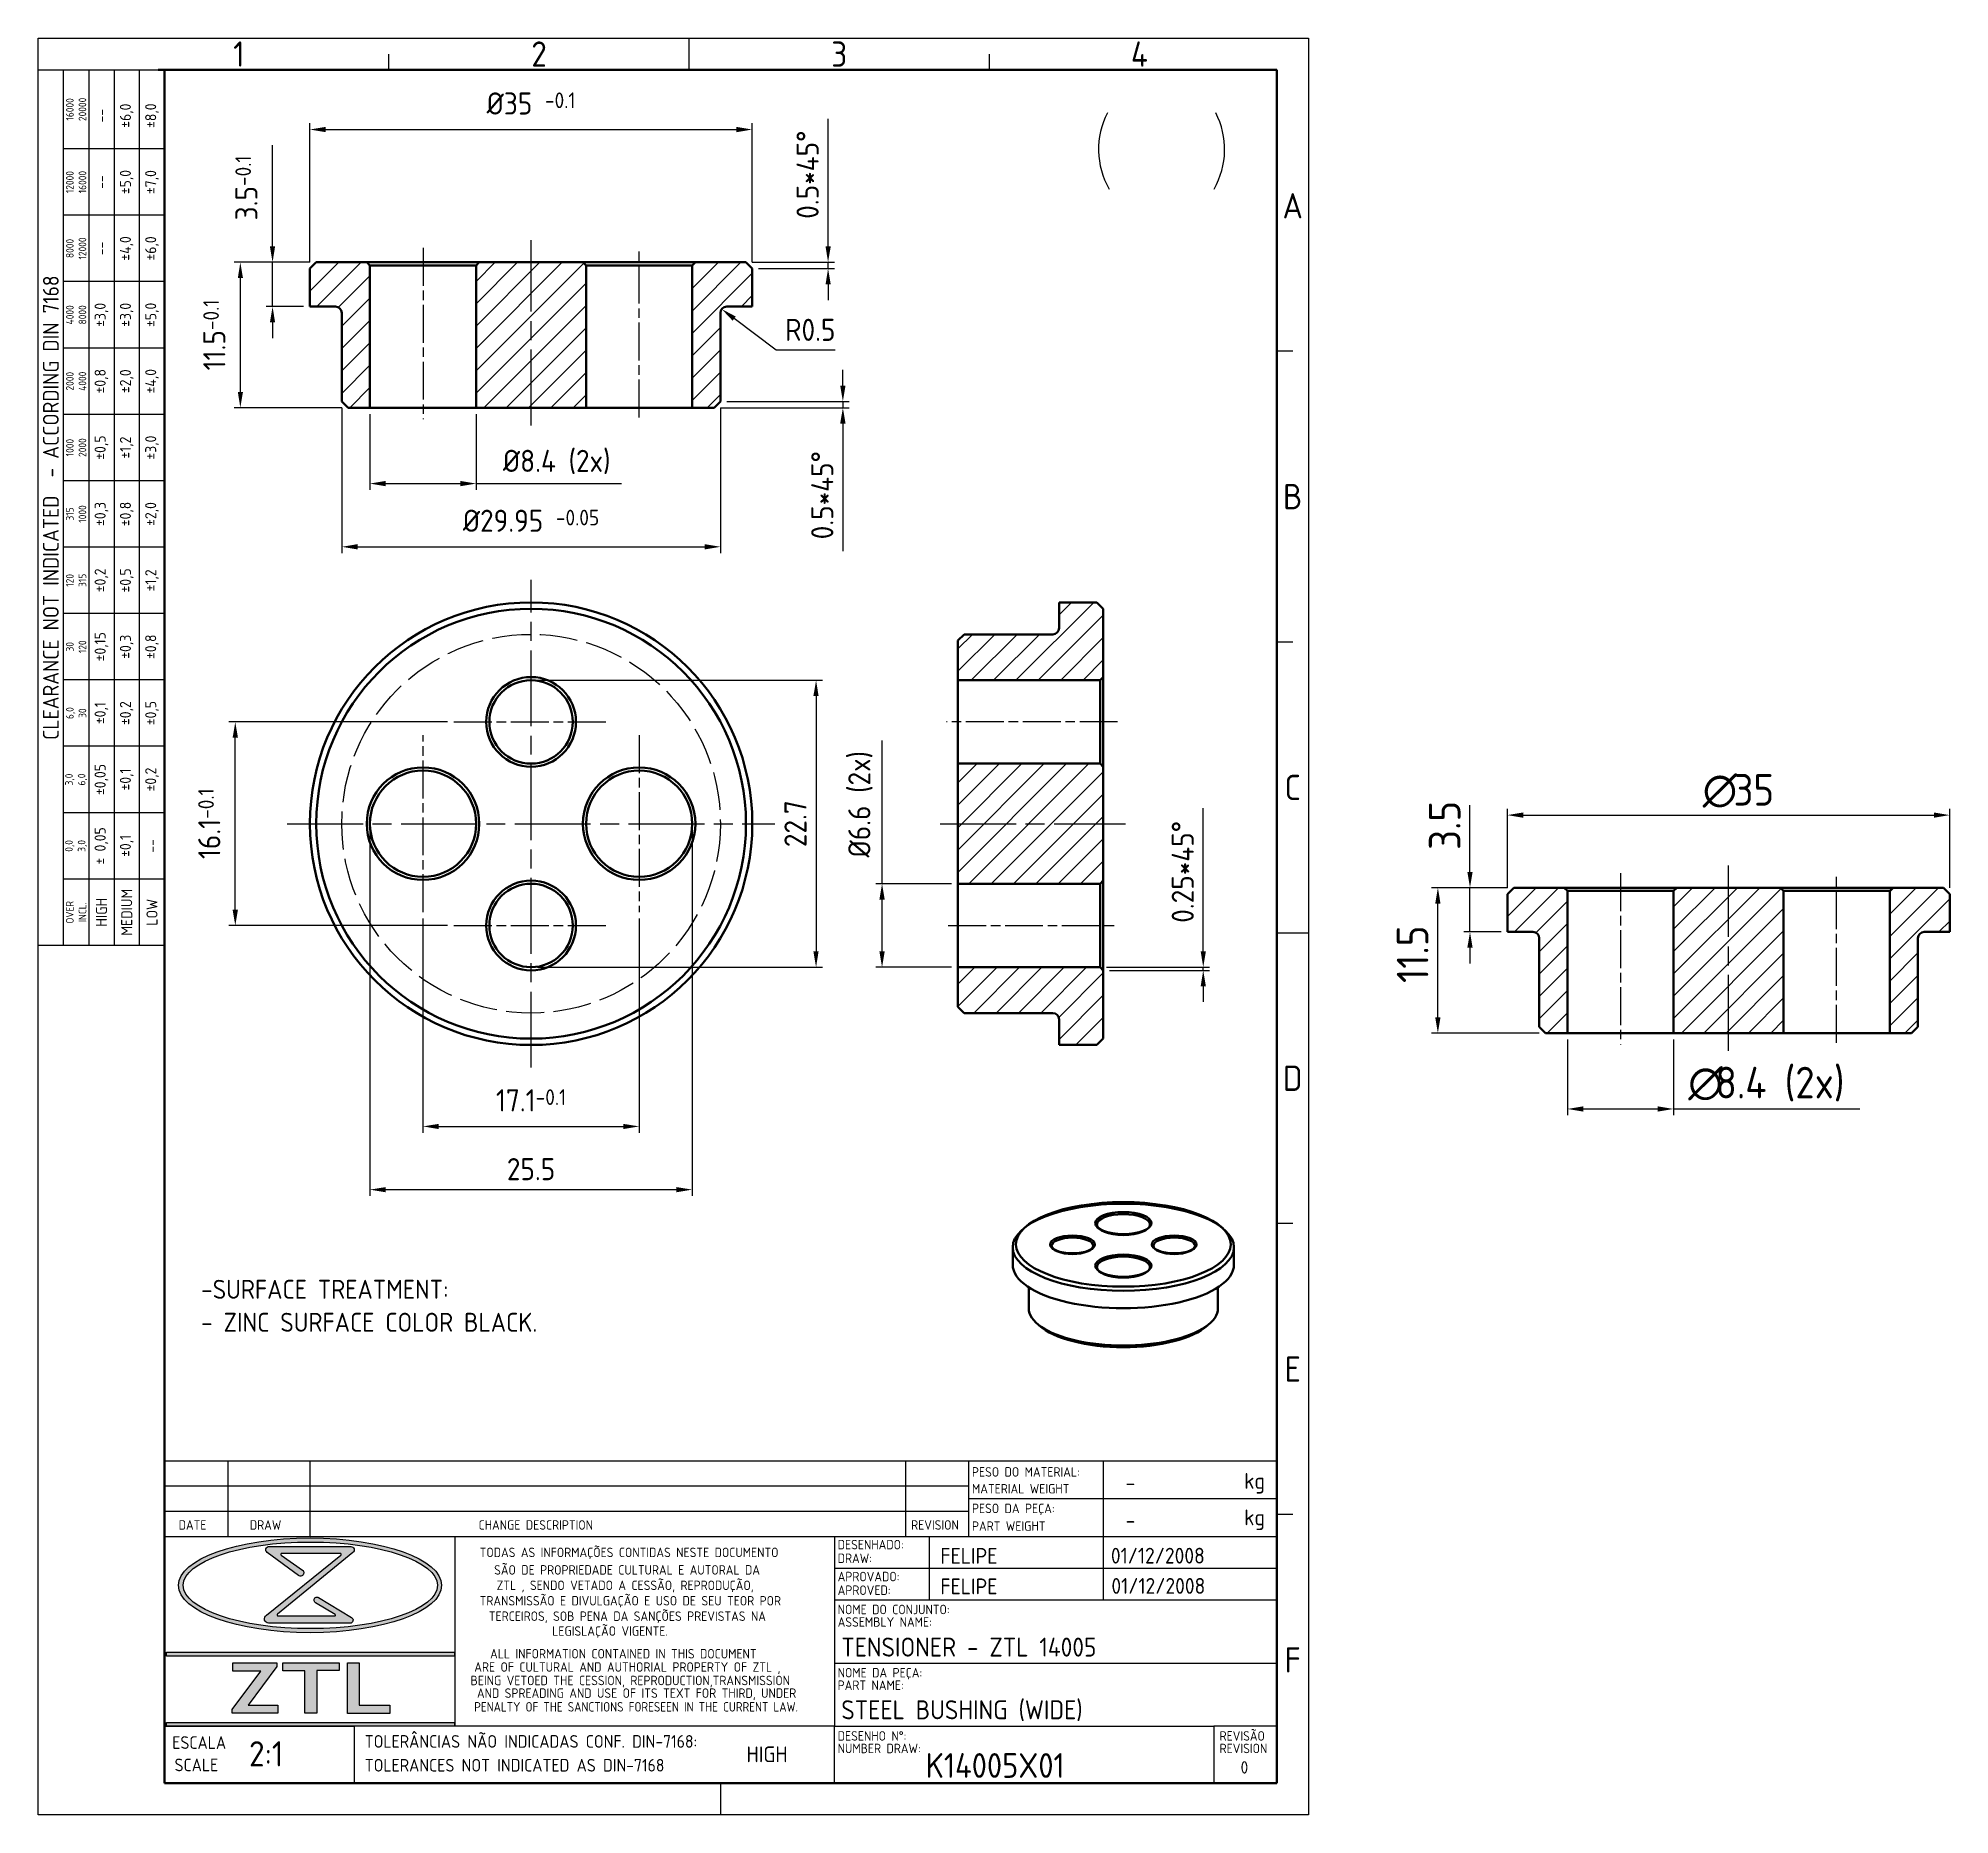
# Model space of a CAD drawing. Extents: x 0 to 151, y 0 to 141.
import ezdxf
from ezdxf.enums import TextEntityAlignment as Align

# ---------------------------------------------------------------- set-up
doc = ezdxf.new("R2010")
doc.units = 0
doc.header["$LTSCALE"] = 0.5
for name, pattern in [('AM_ISO02W050', [7.5, 6, -1.5]), ('AM_ISO08W050', [18, 12, -1.5, 3, -1.5]), ('AM_ISO08W050x2', [9, 6, -0.75, 1.5, -0.75])]:
    doc.linetypes.add(name, pattern=pattern)
doc.layers.get('Defpoints').update_dxf_attribs({"linetype": 'CONTINUOUS'})
for name, color, linetype, lineweight in [('AM_0', 7, 'CONTINUOUS', 50), ('AM_3', 6, 'AM_ISO02W050', 25), ('AM_5', 3, 'CONTINUOUS', 25), ('AM_6', 2, 'CONTINUOUS', 35), ('AM_7', 4, 'AM_ISO08W050', 25), ('AM_8', 1, 'CONTINUOUS', 25), ('AM_BOR', 7, 'CONTINUOUS', 50)]:
    doc.layers.add(name, color=color, linetype=linetype, lineweight=lineweight)
doc.styles.add('ACISOTS', font='isocp.shx', dxfattribs={"height": 1})
doc.styles.get("Standard").update_dxf_attribs({"font": 'ISOCP.SHX'})
doc.dimstyles.new('AM_ISO', dxfattribs={"dimtxt": 3.5, "dimasz": 2.5, "dimexe": 1, "dimexo": 1, "dimgap": 1.5, "dimtad": 1, "dimdsep": 46, "dimtxsty": 'Standard', "dimcen": 0, "dimclrd": 256, "dimclre": 256, "dimclrt": 2, "dimadec": 0, "dimazin": 2, "dimtp": 0.1, "dimtm": 0.1, "dimtfac": 0.71, "dimtdec": 3, "dimtmove": 0, "dimatfit": 3, "dimfxl": 1, "dimlwd": -1, "dimlwe": -1, "dimarcsym": 0})
doc.dimstyles.new('AM_ISO$4', dxfattribs={"dimtxt": 3.5, "dimasz": 2.5, "dimexe": 1, "dimexo": 1, "dimgap": 1.5, "dimtad": 1, "dimtoh": 1, "dimdsep": 46, "dimtxsty": 'Standard', "dimcen": 0, "dimclrd": 256, "dimclre": 256, "dimclrt": 2, "dimadec": 0, "dimazin": 2, "dimtp": 0.1, "dimtm": 0.1, "dimtfac": 0.71, "dimtofl": 0, "dimtmove": 0, "dimatfit": 3, "dimfxl": 1, "dimlwd": -1, "dimlwe": -1, "dimarcsym": 0})
pattern_1 = [(45, (-123.7525, 0), (-0.8838835, 0.8838835), [])]
pattern_2 = [(45, (0, 0), (-0.883883, 0.883883), [])]

# ---------------------------------------------------------------- blocks, each defined once
blk = doc.blocks.new('*D18')
at = {"layer": 'AM_5'}
for p, q in [((26.24, 110.78), (26.24, 104.78)), ((34.64, 110.78), (34.64, 104.78)), ((27.49, 105.28), (33.39, 105.28)), ((34.64, 105.28), (46.14, 105.28))]:
    blk.add_line(p, q, dxfattribs=at)
for points in [[(27.49, 105.49), (27.49, 105.07), (26.24, 105.28)], [(33.39, 105.49), (33.39, 105.07), (34.64, 105.28)]]:
    blk.add_solid(points, dxfattribs=at)
at = {"layer": 'Defpoints', "color": 0}
for p in [(26.24, 111.28), (34.64, 111.28), (34.64, 105.28)]:
    blk.add_point(p, dxfattribs=at)
at = {"layer": 'AM_5', "color": 2, "insert": (41.02, 106.99), "char_height": 1.75, "attachment_point": 5}
blk.add_mtext('%%c8.4 (2x)', dxfattribs=at)
blk = doc.blocks.new('*D19')
at = {"layer": 'AM_5'}
for p, q in [((66.76, 73.63), (66.76, 84.96)), ((72.26, 73.63), (66.26, 73.63)), ((66.76, 68.28), (66.76, 72.38)), ((72.26, 67.03), (66.26, 67.03))]:
    blk.add_line(p, q, dxfattribs=at)
for points in [[(66.55, 72.38), (66.97, 72.38), (66.76, 73.63)], [(66.55, 68.28), (66.97, 68.28), (66.76, 67.03)]]:
    blk.add_solid(points, dxfattribs=at)
at = {"layer": 'Defpoints', "color": 0}
for p in [(66.76, 73.63), (72.76, 73.63), (72.76, 67.03)]:
    blk.add_point(p, dxfattribs=at)
at = {"layer": 'AM_5', "color": 2, "insert": (65.05, 79.92), "char_height": 1.75, "attachment_point": 5, "rotation": 90}
blk.add_mtext('%%c6.6 (2x)', dxfattribs=at)
blk = doc.blocks.new('*D20')
at = {"layer": 'AM_5'}
for p, q in [((24.02, 111.28), (24.02, 99.78)), ((53.97, 111.28), (53.97, 99.78)), ((25.27, 100.28), (52.72, 100.28))]:
    blk.add_line(p, q, dxfattribs=at)
for points in [[(25.27, 100.49), (25.27, 100.07), (24.02, 100.28)], [(52.72, 100.49), (52.72, 100.07), (53.97, 100.28)]]:
    blk.add_solid(points, dxfattribs=at)
at = {"layer": 'Defpoints', "color": 0}
for p in [(24.02, 111.78), (53.97, 111.78), (53.97, 100.28)]:
    blk.add_point(p, dxfattribs=at)
at = {"layer": 'AM_5', "color": 2, "insert": (38.99, 102.34), "char_height": 1.75, "attachment_point": 5}
blk.add_mtext('%%c29.95 {}{\\A0;{\\H1.5x;}{\\A2;\\H0.71x;\\C3;-0.05}}', dxfattribs=at)
blk = doc.blocks.new('*D21')
at = {"layer": 'AM_5'}
for p, q in [((21.49, 122.78), (21.49, 133.78)), ((22.74, 133.28), (55.24, 133.28)), ((56.49, 122.78), (56.49, 133.78))]:
    blk.add_line(p, q, dxfattribs=at)
for points in [[(22.74, 133.49), (22.74, 133.07), (21.49, 133.28)], [(55.24, 133.49), (55.24, 133.07), (56.49, 133.28)]]:
    blk.add_solid(points, dxfattribs=at)
at = {"layer": 'Defpoints', "color": 0}
for p in [(56.49, 133.28), (21.49, 122.28), (56.49, 122.28)]:
    blk.add_point(p, dxfattribs=at)
at = {"layer": 'AM_5', "color": 2, "insert": (38.99, 135.34), "char_height": 1.75, "attachment_point": 5}
blk.add_mtext('%%c35 {}{\\A0;{\\H1.5x;}{\\A2;\\H0.71x;\\C3;-0.1}}', dxfattribs=at)
blk = doc.blocks.new('*D22')
at = {"layer": 'AM_5'}
for p, q in [((30.44, 70.88), (30.44, 53.94)), ((47.54, 70.88), (47.54, 53.94)), ((31.69, 54.44), (46.29, 54.44))]:
    blk.add_line(p, q, dxfattribs=at)
for points in [[(31.69, 54.64), (31.69, 54.23), (30.44, 54.44)], [(46.29, 54.64), (46.29, 54.23), (47.54, 54.44)]]:
    blk.add_solid(points, dxfattribs=at)
at = {"layer": 'Defpoints', "color": 0}
for p in [(30.44, 71.38), (47.54, 71.38), (47.54, 54.44)]:
    blk.add_point(p, dxfattribs=at)
at = {"layer": 'AM_5', "color": 2, "insert": (38.99, 56.5), "char_height": 1.75, "attachment_point": 5}
blk.add_mtext('17.1{}{\\A0;{\\H1.5x;}{\\A2;\\H0.71x;\\C3;-0.1}}', dxfattribs=at)
blk = doc.blocks.new('*D23')
at = {"layer": 'AM_5'}
for p, q in [((32.39, 86.43), (15.09, 86.43)), ((15.59, 71.58), (15.59, 85.18)), ((32.39, 70.33), (15.09, 70.33))]:
    blk.add_line(p, q, dxfattribs=at)
for points in [[(15.38, 85.18), (15.8, 85.18), (15.59, 86.43)], [(15.38, 71.58), (15.8, 71.58), (15.59, 70.33)]]:
    blk.add_solid(points, dxfattribs=at)
at = {"layer": 'Defpoints', "color": 0}
for p in [(15.59, 86.43), (32.89, 86.43), (32.89, 70.33)]:
    blk.add_point(p, dxfattribs=at)
at = {"layer": 'AM_5', "color": 2, "insert": (13.53, 78.38), "char_height": 1.75, "attachment_point": 5, "rotation": 90}
blk.add_mtext('16.1{}{\\A0;{\\H1.5x;}{\\A2;\\H0.71x;\\C3;-0.1}}', dxfattribs=at)
blk = doc.blocks.new('*D24')
at = {"layer": 'AM_5'}
for p, q in [((21.49, 122.78), (15.49, 122.78)), ((15.99, 112.53), (15.99, 121.53)), ((24.02, 111.28), (15.49, 111.28))]:
    blk.add_line(p, q, dxfattribs=at)
for points in [[(15.79, 121.53), (16.2, 121.53), (15.99, 122.78)], [(15.79, 112.53), (16.2, 112.53), (15.99, 111.28)]]:
    blk.add_solid(points, dxfattribs=at)
at = {"layer": 'Defpoints', "color": 0}
for p in [(15.99, 122.78), (21.99, 122.78), (24.52, 111.28)]:
    blk.add_point(p, dxfattribs=at)
at = {"layer": 'AM_5', "color": 2, "insert": (13.93, 117.03), "char_height": 1.75, "attachment_point": 5, "rotation": 90}
blk.add_mtext('11.5{}{\\A0;{\\H1.5x;}{\\A2;\\H0.71x;\\C3;-0.1}}', dxfattribs=at)
blk = doc.blocks.new('*D25')
at = {"layer": 'AM_5'}
for p, q in [((18.54, 124.03), (18.54, 132.04)), ((21.49, 122.78), (18.04, 122.78)), ((18.54, 119.28), (18.54, 122.78)), ((20.99, 119.28), (18.04, 119.28)), ((18.54, 118.03), (18.54, 116.78))]:
    blk.add_line(p, q, dxfattribs=at)
for points in [[(18.33, 124.03), (18.74, 124.03), (18.54, 122.78)], [(18.33, 118.03), (18.74, 118.03), (18.54, 119.28)]]:
    blk.add_solid(points, dxfattribs=at)
at = {"layer": 'Defpoints', "color": 0}
for p in [(18.54, 122.78), (21.99, 122.78), (21.49, 119.28)]:
    blk.add_point(p, dxfattribs=at)
at = {"layer": 'AM_5', "color": 2, "insert": (16.47, 128.66), "char_height": 1.75, "attachment_point": 5, "rotation": 90}
blk.add_mtext('3.5{}{\\A0;{\\H1.5x;}{\\A2;\\H0.71x;\\C3;-0.1}}', dxfattribs=at)
blk = doc.blocks.new('*D26')
at = {"layer": 'AM_5'}
for p, q in [((62.49, 124.03), (62.49, 134.13)), ((56.49, 122.78), (62.99, 122.78)), ((62.49, 122.28), (62.49, 122.78)), ((56.99, 122.28), (62.99, 122.28)), ((62.49, 121.03), (62.49, 119.78))]:
    blk.add_line(p, q, dxfattribs=at)
for points in [[(62.29, 124.03), (62.7, 124.03), (62.49, 122.78)], [(62.29, 121.03), (62.7, 121.03), (62.49, 122.28)]]:
    blk.add_solid(points, dxfattribs=at)
at = {"layer": 'Defpoints', "color": 0}
for p in [(55.99, 122.78), (62.49, 122.78), (56.49, 122.28)]:
    blk.add_point(p, dxfattribs=at)
at = {"layer": 'AM_5', "color": 2, "insert": (60.87, 129.71), "char_height": 1.75, "attachment_point": 5, "rotation": 90}
blk.add_mtext('0.5{{}}*45%%d', dxfattribs=at)
blk = doc.blocks.new('*D27')
at = {"layer": 'AM_5'}
for p, q in [((63.66, 113.03), (63.66, 114.28)), ((53.97, 111.28), (64.16, 111.28)), ((54.47, 111.78), (64.16, 111.78)), ((63.66, 111.78), (63.66, 111.28)), ((63.66, 110.03), (63.66, 99.93))]:
    blk.add_line(p, q, dxfattribs=at)
for points in [[(63.45, 113.03), (63.87, 113.03), (63.66, 111.78)], [(63.45, 110.03), (63.87, 110.03), (63.66, 111.28)]]:
    blk.add_solid(points, dxfattribs=at)
at = {"layer": 'Defpoints', "color": 0}
for p in [(53.47, 111.28), (53.97, 111.78), (63.66, 111.28)]:
    blk.add_point(p, dxfattribs=at)
at = {"layer": 'AM_5', "color": 2, "insert": (62.03, 104.36), "char_height": 1.75, "attachment_point": 5, "rotation": 90}
blk.add_mtext('0.5{{}}*45%%d', dxfattribs=at)
blk = doc.blocks.new('*D28')
at = {"layer": 'AM_5'}
for p, q in [((58.37, 115.82), (55.07, 118.33)), ((63.04, 115.82), (58.37, 115.82))]:
    blk.add_line(p, q, dxfattribs=at)
blk.add_solid([(55.19, 118.49), (54.94, 118.16), (54.07, 119.08)], dxfattribs=at)
at = {"layer": 'Defpoints', "color": 0}
for p in [(54.07, 119.08), (54.47, 118.78)]:
    blk.add_point(p, dxfattribs=at)
at = {"layer": 'AM_5', "color": 2, "insert": (61.08, 117.44), "char_height": 1.75, "attachment_point": 5}
blk.add_mtext('R0.5', dxfattribs=at)
blk = doc.blocks.new('*D29')
at = {"layer": 'AM_5'}
for p, q in [((92.17, 68.28), (92.17, 79.61)), ((84.51, 67.03), (92.67, 67.03)), ((84.76, 66.78), (92.67, 66.78)), ((92.17, 66.78), (92.17, 67.03)), ((92.17, 65.53), (92.17, 64.28))]:
    blk.add_line(p, q, dxfattribs=at)
for points in [[(91.97, 68.28), (92.38, 68.28), (92.17, 67.03)], [(91.97, 65.53), (92.38, 65.53), (92.17, 66.78)]]:
    blk.add_solid(points, dxfattribs=at)
at = {"layer": 'Defpoints', "color": 0}
for p in [(84.01, 67.03), (84.26, 66.78), (92.17, 67.03)]:
    blk.add_point(p, dxfattribs=at)
at = {"layer": 'AM_5', "color": 2, "insert": (90.55, 74.57), "char_height": 1.75, "attachment_point": 5, "rotation": 90}
blk.add_mtext('0.25{{}}*45%%d', dxfattribs=at)
blk = doc.blocks.new('*D30')
at = {"layer": 'AM_5'}
for p, q in [((26.24, 77.88), (26.24, 48.94)), ((51.74, 77.88), (51.74, 48.94)), ((27.49, 49.44), (50.49, 49.44))]:
    blk.add_line(p, q, dxfattribs=at)
for points in [[(27.49, 49.64), (27.49, 49.23), (26.24, 49.44)], [(50.49, 49.64), (50.49, 49.23), (51.74, 49.44)]]:
    blk.add_solid(points, dxfattribs=at)
at = {"layer": 'Defpoints', "color": 0}
for p in [(26.24, 78.38), (51.74, 78.38), (51.74, 49.44)]:
    blk.add_point(p, dxfattribs=at)
at = {"layer": 'AM_5', "color": 2, "insert": (38.99, 51.06), "char_height": 1.75, "attachment_point": 5}
blk.add_mtext('25.5', dxfattribs=at)
blk = doc.blocks.new('*D31')
at = {"layer": 'AM_5'}
for p, q in [((39.49, 89.73), (62.04, 89.73)), ((61.54, 88.48), (61.54, 68.28)), ((39.49, 67.03), (62.04, 67.03))]:
    blk.add_line(p, q, dxfattribs=at)
for points in [[(61.33, 88.48), (61.74, 88.48), (61.54, 89.73)], [(61.33, 68.28), (61.74, 68.28), (61.54, 67.03)]]:
    blk.add_solid(points, dxfattribs=at)
at = {"layer": 'Defpoints', "color": 0}
for p in [(38.99, 89.73), (38.99, 67.03), (61.54, 67.03)]:
    blk.add_point(p, dxfattribs=at)
at = {"layer": 'AM_5', "color": 2, "insert": (59.91, 78.38), "char_height": 1.75, "attachment_point": 5, "rotation": 90}
blk.add_mtext('22.7', dxfattribs=at)
blk = doc.blocks.new('A4 ZTL')
at = {"layer": 'AM_0'}
for p, q in [((196, 276), (19, 276)), ((20, 276), (20, 5)), ((196, 5), (196, 276)), ((20, 5), (196, 5))]:
    blk.add_line(p, q, dxfattribs=at)
at = {"layer": 'AM_BOR', "color": 135, "lineweight": 25}
for p, q in [((0, 0), (0, 281)), ((0, 281), (201, 281)), ((55.5, 276), (55.5, 278.5)), ((103, 276), (103, 281)), ((150.5, 276), (150.5, 278.5)), ((201, 281), (201, 0)), ((4, 137.5), (4, 276)), ((8, 276), (8, 137.5)), ((12, 276), (12, 137.5)), ((16, 137.5), (16, 276)), ((20, 263.5), (4, 263.5)), ((20, 253), (4, 253)), ((20, 242.5), (4, 242.5)), ((20, 232), (4, 232)), ((198.5, 231.5), (196, 231.5)), ((20, 221.5), (4, 221.5)), ((20, 211), (4, 211)), ((20, 200.5), (4, 200.5)), ((20, 190), (4, 190)), ((198.5, 185.5), (196, 185.5)), ((20, 179.5), (4, 179.5)), ((20, 169), (4, 169)), ((20, 158.5), (4, 158.5)), ((20, 148), (4, 148)), ((196, 139.5), (201, 139.5)), ((198.5, 93.5), (196, 93.5)), ((198.5, 47.5), (196, 47.5)), ((108, 0), (108, 5)), ((201, 0), (0, 0))]:
    blk.add_line(p, q, dxfattribs=at)
blk.add_lwpolyline([(20, 276), (20, 137.5), (0, 137.5), (0, 276)], close=True, dxfattribs=at)
at = {"layer": 'AM_BOR', "color": 135, "lineweight": 25, "style": 'ACISOTS'}
for s, p in [('1', (31.75, 278.5)), ('2', (79.25, 278.5)), ('3', (126.75, 278.5)), ('4', (174.25, 278.5)), ('A', (198.5, 254.5)), ('B', (198.5, 208.5)), ('C', (198.5, 162.5)), ('D', (198.5, 116.5)), ('E', (198.5, 70.5)), ('F', (198.5, 24.5))]:
    blk.add_text(s, height=4, dxfattribs=at).set_placement(p, align=Align.MIDDLE)
at = {"layer": 'AM_BOR', "color": 135, "lineweight": 25, "attachment_point": 5, "rotation": 90}
for s, insert, char_height, width in [('16000\\P20000', (6, 269.75), 1.2, 12.5), ('--', (10, 268.75), 1.75, 10.5), ('±6,0', (14, 268.75), 1.75, 10.5), ('±8,0', (18, 268.75), 1.75, 10.5), ('12000\\P16000', (6, 258.25), 1.2, 10.5), ('--', (10, 258.25), 1.75, 10.5), ('±5,0', (14, 258.25), 1.75, 10.5), ('±7,0', (18, 258.25), 1.75, 10.5), ('8000\\P12000', (6, 247.75), 1.2, 10.5), ('--', (10, 247.75), 1.75, 10.5), ('±4,0', (14, 247.75), 1.75, 10.5), ('±6,0', (18, 247.75), 1.75, 10.5), ('{\\Fisocp.shx|c0;CLEARANCE NOT INDICATED  - ACCORDING DIN 7168}', (2, 206.75), 2.5, 138.5), ('±3,0', (10, 237.25), 1.75, 10.5), ('±3,0', (14, 237.25), 1.75, 10.5), ('±5,0', (18, 237.25), 1.75, 10.5), ('4000\\P8000', (6, 237.25), 1.2, 10.5), ('2000\\P4000', (6, 226.75), 1.2, 10.5), ('±0,8', (10, 226.75), 1.75, 10.5), ('±2,0', (14, 226.75), 1.75, 10.5), ('±4,0', (18, 226.75), 1.75, 10.5), ('±0,5', (10, 216.25), 1.75, 10.5), ('±1,2', (14, 216.25), 1.75, 10.5), ('±3,0', (18, 216.25), 1.75, 10.5), ('1000\\P2000', (6, 216.25), 1.2, 10.5), ('315\\P1000', (6, 205.75), 1.2, 10.5), ('±0,3', (10, 205.75), 1.75, 10.5), ('±0,8', (14, 205.75), 1.75, 10.5), ('±2,0', (18, 205.75), 1.75, 10.5), ('±0,2', (10, 195.25), 1.75, 10.5), ('±0,5', (14, 195.25), 1.75, 10.5), ('±1,2', (18, 195.25), 1.75, 10.5), ('120\\P315', (6, 195.25), 1.2, 10.5), ('30\\P120', (6, 184.75), 1.2, 10.5), ('±0,15', (10, 184.75), 1.75, 10.5), ('±0,3', (14, 184.75), 1.75, 10.5), ('±0,8', (18, 184.75), 1.75, 10.5), ('±0,1', (10, 174.25), 1.75, 10.5), ('±0,2', (14, 174.25), 1.75, 10.5), ('±0,5', (18, 174.25), 1.75, 10.5), ('6,0\\P30', (6, 174.25), 1.2, 10.5), ('3,0\\P6,0', (6, 163.75), 1.2, 10.5), ('±0,05', (10, 163.75), 1.75, 10.5), ('±0,1', (14, 163.75), 1.75, 10.5), ('±0,2', (18, 163.75), 1.75, 10.5), ('± 0,05', (10, 153.25), 1.75, 10.5), ('\\pt4.79529;±0,1', (14, 153.25), 1.75, 10.5), ('0,0\\P3,0', (6, 153.25), 1.2, 10.5), ('--', (18, 153.25), 1.75, 10.5), ('MEDIUM', (14, 142.75), 1.75, 10.5), ('{\\Fisocp.shx|c0;OVER\\PINCL.}', (6, 142.75), 1.2, 10.5), ('HIGH', (10, 142.75), 1.75, 10.5), ('LOW', (18, 142.75), 1.75, 10.5)]:
    blk.add_mtext(s, dxfattribs=dict(at, insert=insert, char_height=char_height, width=width))
blk = doc.blocks.new('LEGENDAZTL-1')
at = {"layer": 'AM_8'}
h = blk.add_hatch(color=135, dxfattribs=at)
edge = h.paths.add_edge_path()
edge.add_ellipse((23.01, 31.29), major_axis=(20.82, 0), ratio=0.359907, start_angle=191.4592, end_angle=452.8175)
edge.add_ellipse((23.01, 31.29), major_axis=(20.82, 0), ratio=0.359907, start_angle=92.8175, end_angle=191.4592)
edge = h.paths.add_edge_path(flags=16)
edge.add_ellipse((23.07, 31.29), major_axis=(20.11, 0), ratio=0.340664, start_angle=93.067, end_angle=371.4592)
edge.add_ellipse((23.07, 31.29), major_axis=(20.11, 0), ratio=0.340664, start_angle=11.4592, end_angle=93.067)
h = blk.add_hatch(color=135, dxfattribs=at)
edge = h.paths.add_edge_path()
edge.add_line((27.86, 36.04), (16.14, 26.55))
edge.add_arc((16.46, 25.96), 0.662, 118.1409, 270)
edge.add_line((16.46, 25.3), (29.34, 25.3))
edge.add_arc((29.33, 25.79), 0.488, 271.9685, 418.9108)
edge.add_line((29.58, 26.21), (24.36, 29.35))
edge.add_arc((24.11, 28.95), 0.475, 58.6682, 238.8052)
edge.add_line((23.87, 28.54), (26.98, 26.65))
edge.add_arc((26.92, 26.56), 0.12, -90, 54.6545, ccw=False)
edge.add_line((26.92, 26.44), (17.93, 26.44))
edge.add_arc((17.96, 26.6), 0.167, 129.2364, 260.8226, ccw=False)
edge.add_line((17.86, 26.73), (29.79, 36.47))
edge.add_arc((29.47, 36.9), 0.529, 306.0702, 450)
edge.add_line((29.47, 37.43), (16.54, 37.43))
edge.add_arc((16.52, 36.92), 0.513, 87.7272, 233.7471)
edge.add_line((16.21, 36.5), (21.18, 32.86))
edge.add_arc((21.5, 33.28), 0.527, 232.4714, 414.7334)
edge.add_line((21.81, 33.71), (18.46, 36.07))
edge.add_arc((18.53, 36.2), 0.144, 90, 242.5235, ccw=False)
edge.add_line((18.53, 36.35), (27.78, 36.35))
edge.add_arc((27.75, 36.17), 0.176, -50.9964, 80.7655, ccw=False)
for points in [[(0.28, 20.1), (45.87, 20.1), (45.87, 20.7), (0.28, 20.7)], [(10.71, 11.65), (10.71, 11.05), (17.9, 11.05), (17.9, 12.32), (13.24, 12.32), (17.77, 18.44), (17.77, 19.04), (10.78, 19.04), (10.78, 17.71), (15.21, 17.71)], [(18.7, 17.78), (22.17, 17.78), (22.17, 11.05), (24.07, 11.05), (24.07, 17.84), (27.63, 17.84), (27.63, 19.04), (18.7, 19.04)], [(35.62, 11.02), (35.62, 12.32), (30.79, 12.32), (30.79, 19.04), (28.93, 19.04), (28.93, 11.02)], [(45.87, 9.6), (0.28, 9.6), (0.28, 9), (45.87, 9)]]:
    blk.add_hatch(color=135, dxfattribs=at).paths.add_polyline_path(points)
at = {"layer": 'AM_8', "color": 135}
for p, q in [((0, 51), (176, 51)), ((0, 51), (0, 0)), ((10, 51), (10, 39)), ((23, 51), (23, 39)), ((117.25, 51), (117.25, 39)), ((127.25, 39), (127.25, 51)), ((148.5, 51), (148.5, 45)), ((176, 0), (176, 51)), ((127.25, 47), (0, 47)), ((0, 43), (127.25, 43)), ((127.25, 45), (176, 45)), ((148.5, 45), (148.5, 39)), ((0, 39), (106, 39)), ((16.54, 37.43), (29.47, 37.43)), ((45.93, 39), (45.93, 9)), ((106, 39), (106, 20)), ((106, 39), (176, 39)), ((121, 39), (121, 29)), ((148.5, 39), (148.5, 29)), ((106, 34), (176, 34)), ((106, 29), (176, 29)), ((0.28, 20.1), (0.28, 20.7)), ((0.28, 20.7), (45.87, 20.7)), ((45.87, 20.1), (0.28, 20.1)), ((10.78, 17.71), (10.78, 19.04)), ((10.78, 19.04), (17.77, 19.04)), ((17.77, 18.44), (13.24, 12.32)), ((17.77, 19.04), (17.77, 18.44)), ((18.7, 17.78), (18.7, 19.04)), ((18.7, 19.04), (27.63, 19.04)), ((27.63, 19.04), (27.63, 17.84)), ((28.93, 11.02), (28.93, 19.04)), ((28.93, 19.04), (30.79, 19.04)), ((30.79, 19.04), (30.79, 12.32)), ((45.87, 20.7), (45.87, 20.1)), ((106, 20), (106, 9)), ((106, 19), (176, 19)), ((10.71, 11.65), (15.21, 17.71)), ((15.21, 17.71), (10.78, 17.71)), ((22.17, 17.78), (18.7, 17.78)), ((22.17, 11.05), (22.17, 17.78)), ((24.07, 17.84), (24.07, 11.05)), ((27.63, 17.84), (24.07, 17.84)), ((13.24, 12.32), (17.9, 12.32)), ((17.9, 12.32), (17.9, 11.05)), ((30.79, 12.32), (35.62, 12.32)), ((35.62, 12.32), (35.62, 11.02)), ((0.28, 9.6), (45.87, 9.6)), ((0.28, 9), (0.28, 9.6)), ((10.71, 11.05), (10.71, 11.65)), ((17.9, 11.05), (10.71, 11.05)), ((24.07, 11.05), (22.17, 11.05)), ((35.62, 11.02), (28.93, 11.02)), ((45.87, 9.6), (45.87, 9)), ((0, 9), (30, 9)), ((106, 9), (0, 9)), ((45.87, 9), (0.28, 9)), ((30, 9), (30, 0)), ((106, 0), (106, 9)), ((106, 9), (166, 9)), ((176, 9), (166, 9)), ((166, 9), (166, 0)), ((0, 0), (176, 0))]:
    blk.add_line(p, q, dxfattribs=at)
blk.add_lwpolyline([(16.54, 37.43), (29.47, 37.43, -0.726075), (29.79, 36.47), (17.86, 26.73, 0.646844), (17.93, 26.44), (26.92, 26.44, 0.730915), (26.98, 26.65), (23.87, 28.54, -1.001197), (24.36, 29.35), (29.58, 26.21, -0.746343), (29.34, 25.3), (16.46, 25.3, -0.780296), (16.14, 26.55), (27.86, 36.04, 0.647932), (27.78, 36.35), (18.53, 36.35, 0.78497), (18.46, 36.07), (21.81, 33.71, -1.019937), (21.18, 32.86), (16.21, 36.5, -0.740095), (16.54, 37.43, -0.257794)], format="xyb", dxfattribs=at)
for centre, major_axis, ratio in [((23.01, 31.29), (-20.82, 0), 0.359907), ((23.07, 31.29), (-20.11, 0), 0.340664)]:
    blk.add_ellipse(centre, major_axis=major_axis, ratio=ratio, dxfattribs=at)
for s, height, p in [('PESO DO MATERIAL:', 1.5, (127.75, 48.48)), ('kg', 2.5, (170.83, 46.56)), ('MATERIAL WEIGHT', 1.5, (127.75, 45.82)), ('PESO DA PEÇA:', 1.5, (127.75, 42.71)), ('kg', 2.5, (170.83, 40.79)), ('DATE', 1.5, (2.22, 40.09)), ('DRAW', 1.5, (13.48, 40.09)), ('CHANGE DESCRIPTION', 1.5, (49.68, 40.09)), ('REVISION', 1.5, (118.12, 40.09)), ('PART WEIGHT', 1.5, (127.75, 39.91)), ('TODAS AS INFORMAÇÕES CONTIDAS NESTE DOCUMENTO', 1.5, (49.85, 35.75)), ('DESENHADO:', 1.5, (106.5, 36.98)), ('DRAW:', 1.5, (106.5, 34.82)), ('SÃO DE PROPRIEDADE CULTURAL E AUTORAL DA', 1.5, (52.14, 32.98)), ('APROVADO:', 1.5, (106.5, 31.93)), ('ZTL , SENDO VETADO A CESSÃO, REPRODUÇÃO,', 1.5, (52.53, 30.54)), ('APROVED:', 1.5, (106.5, 29.77)), ('TRANSMISSÃO E DIVULGAÇÃO E USO DE SEU TEOR POR', 1.5, (49.85, 28.1)), ('TERCEIROS, SOB PENA DA SANÇÕES PREVISTAS NA', 1.5, (51.3, 25.66)), ('NOME DO CONJUNTO:', 1.5, (106.5, 26.72)), ('LEGISLAÇÃO VIGENTE.', 1.5, (61.33, 23.31)), ('ASSEMBLY NAME:', 1.5, (106.5, 24.74)), ('ALL INFORMATION CONTAINED IN THIS DOCUMENT', 1.5, (51.5, 19.72)), ('ARE OF CULTURAL AND AUTHORIAL PROPERTY OF ZTL ,', 1.5, (49, 17.62)), ('NOME DA PEÇA:', 1.5, (106.5, 16.72)), ('BEING VETOED THE CESSION, REPRODUCTION,TRANSMISSION', 1.5, (48.41, 15.49)), ('PART NAME:', 1.5, (106.5, 14.74)), ('AND SPREADING AND USE OF ITS TEXT FOR THIRD, UNDER', 1.5, (49.42, 13.49)), ('ESCALA', 2, (1.21, 5.42)), ('TOLERÂNCIAS NÃO INDICADAS CONF. DIN-7168:', 2, (31.66, 5.6)), ('DESENHO N%%d:', 1.5, (106.5, 6.72)), ('NUMBER DRAW:', 1.5, (106.5, 4.74)), ('REVISÃO', 1.5, (166.93, 6.72)), ('REVISION', 1.5, (166.93, 4.74)), ('SCALE', 2, (1.57, 1.88)), ('TOLERANCES NOT INDICATED AS DIN-7168', 2, (31.66, 1.83))]:
    blk.add_text(s, height=height, dxfattribs=at).set_placement(p)
at = {"layer": 'AM_8', "color": 135, "width": 0.95}
blk.add_text('PENALTY OF THE SANCTIONS FORESEEN IN THE CURRENT LAW.', height=1.5, dxfattribs=at).set_placement((48.99, 11.32))
at = {"layer": 'AM_8', "color": 135}
for tag, p in [('PESO1', (152.06, 47.53)), ('PESO', (152.06, 41.58))]:
    blk.add_attdef(tag, text='', height=2.5, dxfattribs=at).set_placement(p, align=Align.MIDDLE_LEFT)
for tag, p, height in [('DESN.', (122.75, 34.7), 2.5), ('DATADES', (149.73, 34.73), 2.5), ('APROV', (122.75, 29.87), 2.5), ('DATAAPROV', (149.81, 29.95), 2.5), ('CONJUNTO', (107.07, 20.02), 3), ('PEÇA', (107.07, 10.1), 3), ('NºDESENHO', (120.41, 0.84), 3.91)]:
    blk.add_attdef(tag, p, '', height=height, dxfattribs=at)
at = {"layer": 'AM_8', "color": 135, "style": 'ACISOTS'}
for tag, p, height in [('GEN-TITLE-SCA{12.7}', (13.36, 2.64), 4), ('GEN-TITLE-DWG{30.6}', (92.5, -2.65), 2)]:
    blk.add_attdef(tag, p, '', height=height, dxfattribs=at)
at = {"layer": 'AM_8', "color": 135}
for tag, height, p in [('TOL.N.IND', 2.5, (95.33, 4.56)), ('REV.', 1.96, (170.86, 2.49))]:
    blk.add_attdef(tag, text='', height=height, dxfattribs=at).set_placement(p, align=Align.MIDDLE_CENTER)

msp = doc.modelspace()

# ---------------------------------------------------------------- hatches: boundary and pattern name
at = {"layer": 'AM_3'}
h = msp.add_hatch(dxfattribs=at)
h.set_pattern_fill('ANSI31', color=256, scale=15, style=0)
h.paths.add_polyline_path([(78.278, 102.972), (76.724, 102.972), (76.724, 95.972), (83.474, 95.972), (83.474, 99.972, -0.2679492)])
h.paths.add_polyline_path([(83.474, 63.972), (76.724, 63.972), (76.724, 56.972), (78.278, 56.972, -0.2679492), (83.474, 59.972)])
h = msp.add_hatch(dxfattribs=at)
h.set_pattern_fill('ANSI31', color=256, scale=15, style=0)
h.paths.add_polyline_path([(86.474, 95.972), (90.224, 99.722), (90.224, 102.972), (88.671, 102.972, -0.2679492), (83.474, 99.972), (83.474, 95.972)])
h.paths.add_polyline_path([(90.224, 56.972), (90.224, 60.222), (86.474, 63.972), (83.474, 63.972), (83.474, 59.972, -0.2679492), (88.671, 56.972)])
at = {"layer": 'AM_8'}
h = msp.add_hatch(dxfattribs=at)
h.set_pattern_fill('_U', color=256, scale=1.25, angle=45, style=0, pattern_type=0)
h.set_pattern_definition(pattern_1)
edge = h.paths.add_edge_path()
edge.add_line((24.019, 111.782), (24.519, 111.282))
edge.add_line((24.519, 111.282), (26.244, 111.282))
edge.add_line((26.244, 111.282), (26.244, 122.532))
edge.add_line((26.244, 122.532), (25.994, 122.782))
edge.add_line((25.994, 122.782), (21.994, 122.782))
edge.add_line((21.994, 122.782), (21.494, 122.282))
edge.add_line((21.494, 122.282), (21.494, 119.282))
edge.add_line((21.494, 119.282), (23.519, 119.282))
edge.add_arc((23.519, 118.782), 0.5, 0, 90, ccw=False)
edge.add_line((24.019, 118.782), (24.019, 111.782))
h = msp.add_hatch(dxfattribs=at)
h.set_pattern_fill('_U', color=256, scale=1.25, angle=45, style=0, pattern_type=0)
h.set_pattern_definition(pattern_1)
h.paths.add_polyline_path([(43.344, 111.282), (43.344, 122.532), (43.094, 122.782), (34.894, 122.782), (34.644, 122.532), (34.644, 111.282)])
h = msp.add_hatch(dxfattribs=at)
h.set_pattern_fill('_U', color=256, scale=1.25, angle=45, style=0, pattern_type=0)
h.set_pattern_definition(pattern_1)
edge = h.paths.add_edge_path()
edge.add_line((53.469, 111.282), (53.969, 111.782))
edge.add_line((53.969, 111.782), (53.969, 118.782))
edge.add_arc((54.469, 118.782), 0.5, 90, 180, ccw=False)
edge.add_line((54.469, 119.282), (56.494, 119.282))
edge.add_line((56.494, 119.282), (56.494, 122.282))
edge.add_line((56.494, 122.282), (55.994, 122.782))
edge.add_line((55.994, 122.782), (51.994, 122.782))
edge.add_line((51.994, 122.782), (51.744, 122.532))
edge.add_line((51.744, 122.532), (51.744, 111.282))
edge.add_line((51.744, 111.282), (53.469, 111.282))
h = msp.add_hatch(dxfattribs=at)
h.set_pattern_fill('_U', color=256, scale=1.25, angle=45, style=0, pattern_type=0)
h.set_pattern_definition(pattern_2)
edge = h.paths.add_edge_path()
edge.add_line((72.763, 92.856), (72.763, 89.731))
edge.add_line((72.763, 89.731), (84.013, 89.731))
edge.add_line((84.013, 89.731), (84.263, 89.981))
edge.add_line((84.263, 89.981), (84.263, 95.381))
edge.add_line((84.263, 95.381), (83.763, 95.881))
edge.add_line((83.763, 95.881), (80.763, 95.881))
edge.add_line((80.763, 95.881), (80.763, 93.856))
edge.add_arc((80.263, 93.856), 0.5, -90, 0, ccw=False)
edge.add_line((80.263, 93.356), (73.263, 93.356))
edge.add_line((73.263, 93.356), (72.763, 92.856))
h = msp.add_hatch(dxfattribs=at)
h.set_pattern_fill('_U', color=256, scale=1.25, angle=45, style=0, pattern_type=0)
h.set_pattern_definition(pattern_2)
h.paths.add_polyline_path([(84.013, 73.631), (84.263, 73.881), (84.263, 82.881), (84.013, 83.131), (72.763, 83.131), (72.763, 73.631)])
h = msp.add_hatch(dxfattribs=at)
h.set_pattern_fill('_U', color=256, scale=1.25, angle=45, style=0, pattern_type=0)
h.set_pattern_definition(pattern_2)
edge = h.paths.add_edge_path()
edge.add_line((72.763, 63.906), (73.263, 63.406))
edge.add_line((73.263, 63.406), (80.263, 63.406))
edge.add_arc((80.263, 62.906), 0.5, 0, 90, ccw=False)
edge.add_line((80.763, 62.906), (80.763, 60.881))
edge.add_line((80.763, 60.881), (83.763, 60.881))
edge.add_line((83.763, 60.881), (84.263, 61.381))
edge.add_line((84.263, 61.381), (84.263, 66.781))
edge.add_line((84.263, 66.781), (84.013, 67.031))
edge.add_line((84.013, 67.031), (72.763, 67.031))
edge.add_line((72.763, 67.031), (72.763, 63.906))

# ---------------------------------------------------------------- linework, layer by layer
at = {"layer": 'AM_0'}
for p, q in [((21.994, 122.782), (21.494, 122.282)), ((21.994, 122.782), (55.994, 122.782)), ((26.244, 122.532), (25.994, 122.782)), ((26.244, 122.532), (26.244, 111.282)), ((26.244, 122.532), (34.644, 122.532)), ((34.644, 122.532), (34.894, 122.782)), ((34.644, 111.282), (34.644, 122.532)), ((43.344, 122.532), (43.094, 122.782)), ((43.344, 111.282), (43.344, 122.532)), ((43.344, 122.532), (51.744, 122.532)), ((51.744, 122.532), (51.994, 122.782)), ((51.744, 122.532), (51.744, 111.282)), ((55.994, 122.782), (56.494, 122.282)), ((21.494, 119.282), (21.494, 122.282)), ((56.494, 122.282), (56.494, 119.282)), ((23.519, 119.282), (21.494, 119.282)), ((24.019, 111.782), (24.019, 118.782)), ((53.969, 118.782), (53.969, 111.782)), ((56.494, 119.282), (54.469, 119.282)), ((24.019, 111.782), (24.519, 111.282)), ((53.469, 111.282), (24.519, 111.282)), ((53.969, 111.782), (53.469, 111.282)), ((80.763, 95.881), (83.763, 95.881)), ((80.763, 93.856), (80.763, 95.881)), ((84.263, 95.381), (83.763, 95.881)), ((84.263, 95.381), (84.263, 61.381)), ((73.263, 93.356), (72.763, 92.856)), ((72.763, 63.906), (72.763, 92.856)), ((73.263, 93.356), (80.263, 93.356)), ((84.013, 89.731), (72.763, 89.731)), ((84.013, 89.731), (84.263, 89.981)), ((84.013, 89.731), (84.013, 83.131)), ((72.763, 83.131), (84.013, 83.131)), ((84.013, 83.131), (84.263, 82.881)), ((72.763, 73.631), (84.013, 73.631)), ((84.013, 73.631), (84.263, 73.881)), ((84.013, 73.631), (84.013, 67.031)), ((84.013, 67.031), (72.763, 67.031)), ((84.013, 67.031), (84.263, 66.781)), ((73.263, 63.406), (72.763, 63.906)), ((80.263, 63.406), (73.263, 63.406)), ((80.763, 60.881), (80.763, 62.906)), ((83.763, 60.881), (80.763, 60.881)), ((84.263, 61.381), (83.763, 60.881)), ((77.101, 43.5), (77.101, 44.879)), ((94.601, 44.879), (94.601, 43.5)), ((78.364, 40.053), (78.364, 41.719)), ((93.339, 41.719), (93.339, 40.053))]:
    msp.add_line(p, q, dxfattribs=at)
at = {"layer": 'AM_0', "color": 7}
for p, q in [((116.735, 73.319), (116.235, 72.819)), ((116.235, 69.819), (116.235, 72.819)), ((116.735, 73.319), (150.735, 73.319)), ((120.985, 73.069), (120.735, 73.319)), ((120.985, 73.069), (120.985, 61.819)), ((120.985, 73.069), (129.385, 73.069)), ((129.385, 73.069), (129.635, 73.319)), ((129.385, 61.819), (129.385, 73.069)), ((138.085, 73.069), (137.835, 73.319)), ((138.085, 61.819), (138.085, 73.069)), ((138.085, 73.069), (146.485, 73.069)), ((146.485, 73.069), (146.735, 73.319)), ((146.485, 73.069), (146.485, 61.819)), ((150.735, 73.319), (151.235, 72.819)), ((151.235, 72.819), (151.235, 69.819)), ((118.26, 69.819), (116.235, 69.819)), ((151.235, 69.819), (149.21, 69.819)), ((118.76, 62.319), (118.76, 69.319)), ((148.71, 69.319), (148.71, 62.319)), ((118.76, 62.319), (119.26, 61.819)), ((148.71, 62.319), (148.21, 61.819)), ((148.21, 61.819), (119.26, 61.819))]:
    msp.add_line(p, q, dxfattribs=at)
at = {"layer": 'AM_0'}
for centre, radius in [((38.994, 78.381), 17.5), ((38.994, 78.381), 17), ((38.994, 86.431), 3.55), ((38.994, 86.431), 3.3), ((30.444, 78.381), 4.45), ((30.444, 78.381), 4.2), ((47.544, 78.381), 4.45), ((47.544, 78.381), 4.2), ((38.994, 70.331), 3.55), ((38.994, 70.331), 3.3)]:
    msp.add_circle(centre, radius, dxfattribs=at)
at = {"layer": 'AM_0', "extrusion": (-1.09457e-16, 0.919379, 0.393373)}
for centre, radius in [((-85.851, -17.112, 41.743), 8.5), ((-85.851, -17.112, 41.493), 8.75), ((-85.851, -21.387, 41.743), 2.225), ((-85.851, -21.387, 41.618), 2.1), ((-81.826, -17.112, 41.743), 1.775), ((-89.876, -17.112, 41.743), 1.775), ((-85.851, -12.837, 41.743), 2.225), ((-85.851, -12.837, 41.618), 2.1)]:
    msp.add_circle(centre, radius, dxfattribs=at)
at = {"layer": 'AM_0', "extrusion": (1.12588e-16, 0.919379, 0.393373)}
for centre in [(-81.826, -17.112, 41.618), (-89.876, -17.112, 41.618)]:
    msp.add_circle(centre, 1.65, dxfattribs=at)
at = {"layer": 'AM_0'}
for centre, start, end in [((23.519, 118.782), 0, 90), ((54.469, 118.782), 90, 180), ((80.263, 93.856), 270, 0), ((80.263, 62.906), 0, 90)]:
    msp.add_arc(centre, 0.5, start, end, dxfattribs=at)
at = {"layer": 'AM_0', "color": 7}
for centre, start, end in [((118.26, 69.319), 0, 90), ((149.21, 69.319), 90, 180)]:
    msp.add_arc(centre, 0.5, start, end, dxfattribs=at)
at = {"layer": 'AM_0', "extrusion": (-1.09457e-16, 0.919379, 0.393373)}
for centre, radius, start, end in [((-85.851, -17.112, 39.993), 8.75, 359.9572, 180.06436), ((-85.851, -17.112, 36.243), 7.488, 359.8649, 180.05475), ((-85.851, -17.112, 35.993), 7.238, 23.25928, 156.74072)]:
    msp.add_arc(centre, radius, start, end, dxfattribs=at)
at = {"layer": 'AM_3'}
msp.add_circle((38.994, 78.381), 14.975, dxfattribs=at)
at = {"layer": 'AM_5', "color": 7}
for p, q in [((113.276, 74.569), (113.276, 79.841)), ((116.235, 73.319), (116.235, 79.56)), ((117.485, 79.06), (149.985, 79.06)), ((151.235, 73.319), (151.235, 79.56)), ((116.235, 73.319), (110.235, 73.319)), ((116.235, 73.319), (112.776, 73.319)), ((113.276, 69.819), (113.276, 73.319)), ((110.735, 63.069), (110.735, 72.069)), ((115.735, 69.819), (112.776, 69.819)), ((113.276, 68.569), (113.276, 67.319)), ((118.76, 61.819), (110.235, 61.819)), ((120.985, 61.319), (120.985, 55.319)), ((129.385, 61.319), (129.385, 55.319)), ((122.235, 55.819), (128.135, 55.819)), ((129.385, 55.819), (144.108, 55.819))]:
    msp.add_line(p, q, dxfattribs=at)
at = {"layer": 'AM_5'}
for centre, start, end in [((90.225, 131.715), 152.85059, 209.69659), ((87.53, 131.715), 330.30341, 27.14941)]:
    msp.add_arc(centre, 6.335, start, end, dxfattribs=at)
at = {"layer": 'AM_5', "color": 7}
for points in [[(117.485, 79.268), (117.485, 78.852), (116.235, 79.06)], [(149.985, 79.268), (149.985, 78.852), (151.235, 79.06)], [(113.067, 74.569), (113.484, 74.569), (113.276, 73.319)], [(110.527, 72.069), (110.943, 72.069), (110.735, 73.319)], [(113.067, 68.569), (113.484, 68.569), (113.276, 69.819)], [(110.527, 63.069), (110.943, 63.069), (110.735, 61.819)], [(122.235, 56.027), (122.235, 55.611), (120.985, 55.819)], [(128.135, 56.027), (128.135, 55.611), (129.385, 55.819)]]:
    msp.add_solid(points, dxfattribs=at)
at = {"layer": 'AM_7'}
for p, q in [((38.994, 109.884), (38.994, 124.529)), ((38.994, 59.091), (38.994, 97.671)), ((19.704, 78.381), (58.284, 78.381)), ((71.365, 78.381), (86.01, 78.381))]:
    msp.add_line(p, q, dxfattribs=at)
at = {"layer": 'AM_7', "linetype": 'AM_ISO08W050x2'}
for p, q in [((30.444, 123.919), (30.444, 110.37)), ((47.544, 110.513), (47.544, 123.919)), ((32.894, 86.431), (45.094, 86.431)), ((85.4, 86.431), (71.851, 86.431)), ((30.444, 71.381), (30.444, 85.381)), ((47.544, 85.381), (47.544, 71.381)), ((32.894, 70.331), (45.094, 70.331)), ((71.994, 70.331), (85.4, 70.331))]:
    msp.add_line(p, q, dxfattribs=at)
at = {"layer": 'AM_7', "color": 7, "linetype": 'AM_ISO08W050x2'}
for p, q in [((125.185, 74.456), (125.185, 60.908)), ((142.285, 61.051), (142.285, 74.456))]:
    msp.add_line(p, q, dxfattribs=at)
at = {"layer": 'AM_7', "color": 7}
msp.add_line((133.735, 60.422), (133.735, 75.066), dxfattribs=at)
at = {"layer": 'AM_8', "color": 7}
for p, q in [((116.235, 72.803), (116.751, 73.319)), ((116.235, 71.035), (118.519, 73.319)), ((116.786, 69.819), (120.286, 73.319)), ((129.385, 71.811), (130.893, 73.319)), ((129.385, 70.043), (132.661, 73.319)), ((129.385, 68.275), (134.428, 73.319)), ((129.385, 66.508), (136.196, 73.319)), ((129.385, 64.74), (137.899, 73.254)), ((146.485, 73.001), (146.803, 73.319)), ((146.485, 71.233), (148.571, 73.319)), ((146.485, 69.465), (150.338, 73.319)), ((118.495, 69.76), (120.985, 72.25)), ((129.385, 62.972), (138.085, 71.672)), ((146.485, 67.698), (151.235, 72.448)), ((118.76, 68.257), (120.985, 70.482)), ((130, 61.819), (138.085, 69.904)), ((150.374, 69.819), (151.235, 70.68)), ((118.76, 66.489), (120.985, 68.714)), ((131.767, 61.819), (138.085, 68.137)), ((146.485, 65.93), (148.71, 68.155)), ((118.76, 64.721), (120.985, 66.946)), ((118.76, 62.954), (120.985, 65.179)), ((133.535, 61.819), (138.085, 66.369)), ((146.485, 64.162), (148.71, 66.387)), ((135.303, 61.819), (138.085, 64.601)), ((146.485, 62.394), (148.71, 64.619)), ((119.393, 61.819), (120.985, 63.411)), ((137.071, 61.819), (138.085, 62.833)), ((147.677, 61.819), (148.71, 62.852))]:
    msp.add_line(p, q, dxfattribs=at)

# ---------------------------------------------------------------- block references
at = {"layer": 'AM_0', "lineweight": 0, "xscale": 0.5, "yscale": 0.5, "zscale": 0.5}
msp.add_blockref('A4 ZTL', (0, 0), dxfattribs=at)
msp.add_blockref('LEGENDAZTL-1', (10, 2.5), dxfattribs=at).add_auto_attribs({'GEN-TITLE-SCA{12.7}': '2:1', 'DATAAPROV': '01/12/2008', 'DATADES': '01/12/2008', 'APROV': 'FELIPE', 'PESO1': '-', 'PEÇA': 'STEEL BUSHING (WIDE)', 'CONJUNTO': 'TENSIONER - ZTL 14005', 'NºDESENHO': 'K14005X01', 'REV.': '0', 'TOL.N.IND': 'HIGH', 'DESN.': 'FELIPE', 'PESO': '-'})

# ---------------------------------------------------------------- texts
at = {"layer": 'AM_0', "color": 7}
for s, p in [('∅', (131.686, 79.81)), ('35 ', (134.125, 79.81)), ('∅', (130.544, 56.656)), ('8.4 (2x)', (132.697, 56.656))]:
    msp.add_text(s, height=2.5, dxfattribs=at).set_placement(p)
for s, p in [('3.5', (112.526, 76.306)), ('11.5', (109.985, 65.783))]:
    msp.add_text(s, height=2.5, rotation=90, dxfattribs=at).set_placement(p)
at = {"layer": 'AM_6'}
for s, p in [('-SURFACE TREATMENT:', (12.889, 40.807)), ('- ZINC SURFACE COLOR BLACK.', (12.889, 38.199))]:
    msp.add_text(s, height=1.5, dxfattribs=at).set_placement(p)

# ---------------------------------------------------------------- dimensions: what is measured, and where the dimension line sits
at = {"layer": 'AM_5'}
dim = msp.add_linear_dim(base=(56.494, 133.282), p1=(21.494, 122.282), p2=(56.494, 122.282), text='%%c<> {}{\\A0;{\\H1.5x;}{\\A2;\\H0.71x;\\C3;-0.1}}', dimstyle='AM_ISO', override={"dimscale": 0.5, "dimadec": 2, "dimtp": 0, "dimtm": 0.1, "dimtdec": 2}, dxfattribs=at)
dim.commit()
dim.dimension.update_dxf_attribs({"geometry": '*D21', "text_midpoint": (38.994, 135.344)})
for base, p1, p2, angle, text, override, picture, middle in [((62.494, 122.782), (56.494, 122.282), (55.994, 122.782), 90, '<>{{}}*45%%d', {"dimscale": 0.5, "dimadec": 2, "dimtp": 0, "dimtm": 0.1, "dimtdec": 2}, '*D26', (60.869, 129.708)), ((18.535, 122.782), (21.494, 119.282), (21.994, 122.782), 90, '<>{}{\\A0;{\\H1.5x;}{\\A2;\\H0.71x;\\C3;-0.1}}', {"dimscale": 0.5, "dimadec": 2, "dimtp": 0, "dimtm": 0.1, "dimtdec": 2}, '*D25', (16.473, 128.661)), ((15.994, 122.782), (24.519, 111.282), (21.994, 122.782), 90, '<>{}{\\A0;{\\H1.5x;}{\\A2;\\H0.71x;\\C3;-0.1}}', {"dimscale": 0.5, "dimadec": 2, "dimtp": 0, "dimtm": 0.1, "dimtdec": 2}, '*D24', (13.932, 117.032)), ((63.66, 111.282), (53.969, 111.782), (53.469, 111.282), 90, '<>{{}}*45%%d', {"dimscale": 0.5, "dimadec": 2, "dimtp": 0, "dimtm": 0.1, "dimtdec": 2}, '*D27', (62.035, 104.355)), ((53.969, 100.282), (24.019, 111.782), (53.969, 111.782), 0, '%%c<> {}{\\A0;{\\H1.5x;}{\\A2;\\H0.71x;\\C3;-0.05}}', {"dimscale": 0.5, "dimadec": 2, "dimtp": 0, "dimtm": 0.05, "dimtdec": 2}, '*D20', (38.994, 102.344)), ((34.644, 105.282), (26.244, 111.282), (34.644, 111.282), 0, '%%c<> (2x)', {"dimscale": 0.5, "dimadec": 2, "dimtp": 0.2, "dimtm": 0, "dimtdec": 2}, '*D18', (41.019, 106.994)), ((15.589, 86.431), (32.894, 70.331), (32.894, 86.431), 90, '<>{}{\\A0;{\\H1.5x;}{\\A2;\\H0.71x;\\C3;-0.1}}', {"dimscale": 0.5, "dimadec": 2, "dimtp": 0, "dimtm": 0.1, "dimtdec": 2}, '*D23', (13.526, 78.381)), ((66.763, 73.631), (72.763, 67.031), (72.763, 73.631), 90, '%%c<> (2x)', {"dimscale": 0.5, "dimadec": 2, "dimtp": 0.2, "dimtm": 0, "dimtdec": 2}, '*D19', (65.05, 79.918)), ((92.173, 67.031), (84.263, 66.781), (84.013, 67.031), 90, '<>{{}}*45%%d', {"dimscale": 0.5, "dimadec": 2, "dimtp": 0, "dimtdec": 2}, '*D29', (90.548, 74.57)), ((47.544, 54.435), (30.444, 71.381), (47.544, 71.381), 0, '<>{}{\\A0;{\\H1.5x;}{\\A2;\\H0.71x;\\C3;-0.1}}', {"dimscale": 0.5, "dimadec": 2, "dimtp": 0, "dimtm": 0.1, "dimtdec": 2}, '*D22', (38.994, 56.498))]:
    dim = msp.add_linear_dim(base=base, p1=p1, p2=p2, angle=angle, text=text, dimstyle='AM_ISO', override=override, dxfattribs=at)
    dim.commit()
    dim.dimension.update_dxf_attribs({"geometry": picture, "text_midpoint": middle})
dim = msp.add_radius_dim(center=(54.469, 118.782), mpoint=(54.071, 119.084), dimstyle='AM_ISO$4', override={"dimscale": 0.5, "dimadec": 2, "dimtp": 0, "dimtdec": 2}, dxfattribs=at)
dim.commit()
dim.dimension.update_dxf_attribs({"geometry": '*D28', "text_midpoint": (61.082, 115.818), "dimtype": 164})
for base, p1, p2, angle, picture, middle in [((61.536, 67.031), (38.994, 89.731), (38.994, 67.031), 90, '*D31', (59.911, 78.381)), ((51.744, 49.435), (26.244, 78.381), (51.744, 78.381), 0, '*D30', (38.994, 51.06))]:
    dim = msp.add_linear_dim(base=base, p1=p1, p2=p2, angle=angle, dimstyle='AM_ISO', override={"dimscale": 0.5, "dimadec": 2, "dimtp": 0, "dimtdec": 2}, dxfattribs=at)
    dim.commit()
    dim.dimension.update_dxf_attribs({"geometry": picture, "text_midpoint": middle})

doc.saveas('drawing.dxf')
